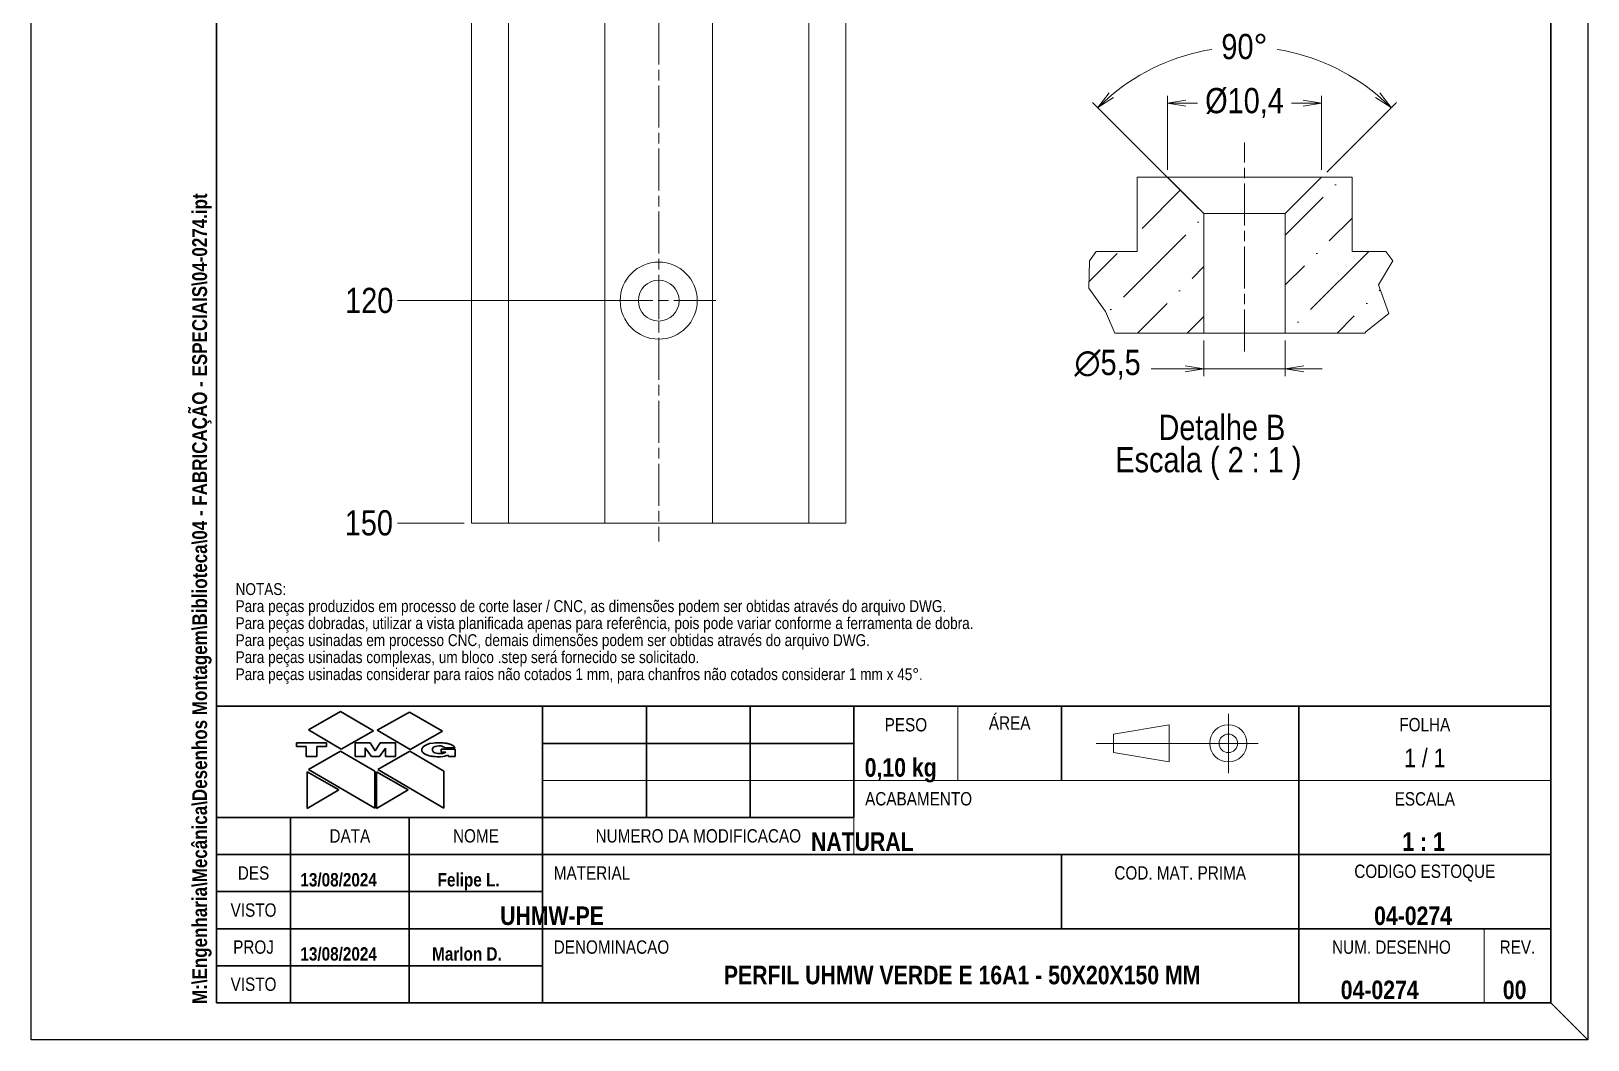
# Model space of a CAD drawing. Header units: millimetres. Extents: x 0 to 210, y 0 to 297.
# Drawn here: x 0 to 210, y 0 to 136.1 of the extents above; entities that cross this region are included whole.
import ezdxf
from ezdxf.enums import TextEntityAlignment as Align

# ---------------------------------------------------------------- set-up
doc = ezdxf.new("R2010")
doc.units = ezdxf.units.MM
doc.linetypes.add('CHAIN', pattern=[0.3543, 0.2362, -0.0295, 0.0591, -0.0295])
doc.layers.get('0').update_dxf_attribs({"lineweight": 25})
for name, color, linetype, lineweight in [('BORDA', 7, 'Continuous', 25), ('CONTORNO', 7, 'Continuous', 9), ('TMG - Bordas', 7, 'Continuous', 25), ('TMG - Simbolos', 7, 'Continuous', 18), ('TMG - Visível', 7, 'Continuous', 18)]:
    doc.layers.add(name, color=color, linetype=linetype, lineweight=lineweight)
for name, color, linetype, lineweight, true_color in [('TMG - Cota', 1, 'Continuous', 18, 0xff0000), ('TMG - Hachura', 7, 'Continuous', 9, 0xff8000), ('TMG - Laranja', 7, 'Continuous', 9, 0xf49800), ('TMG - Linha de Centro', 5, 'Continuous', 9, 0x0000ff), ('TMG - Linha de Quebra', 5, 'Continuous', 9, 0x0000ff), ('TMG - Marca de Centro', 5, 'Continuous', 9, 0x0000ff), ('TMG - Marrom', 7, 'Continuous', 9, 0x716f5f)]:
    doc.layers.add(name, color=color, linetype=linetype, lineweight=lineweight, true_color=true_color)
doc.styles.add('Estilo de texto113', font='')
doc.styles.add('Estilo de texto114', font='')
doc.styles.add('Estilo de texto118', font='')
doc.styles.add('Estilo de texto120', font='')
doc.styles.add('TMG - Cota', font='technic_.ttf')
doc.styles.add('TMG - Lista de Peças', font='technic_.ttf')
doc.styles.add('TMG - Tolerância', font='technic_.ttf')
doc.styles.get('Estilo de texto113').set_extended_font_data('Technic', bold=True)
doc.styles.get('Estilo de texto114').set_extended_font_data('Technic', bold=True)
doc.styles.get('Estilo de texto118').set_extended_font_data('Technic', bold=True)
doc.styles.get('Estilo de texto120').set_extended_font_data('Technic', bold=True)
doc.dimstyles.new('TMG - Cota', dxfattribs={"dimtxt": 3.4, "dimasz": 2.5, "dimexe": 1, "dimexo": 1, "dimgap": 0.8, "dimtad": 0, "dimtxsty": 'TMG - Cota', "dimblk": 'OPEN', "dimcen": 0.09, "dimdle": 10, "dimclrd": 256, "dimclre": 256, "dimclrt": 256, "dimadec": 0, "dimazin": 0, "dimtfac": 0.470588, "dimtmove": 0, "dimatfit": 3, "dimldrblk": 'Open-1', "dimfxl": 0, "dimtolj": 1, "dimtzin": 0, "dimlwd": -1, "dimlwe": -1, "dimarcsym": 0})
pattern_1 = [(45, (0, 0), (2.5257, 9.26089), [11.90625, -2.38125, 0, -2.38125])]

# ---------------------------------------------------------------- blocks, each defined once
blk = doc.blocks.new('Bordas BORDA A4')
at = {"layer": 'BORDA'}
for p, q in [((0, 0), (0, 297)), ((210, 297), (210, 0)), ((210, 0), (0, 0))]:
    blk.add_line(p, q, dxfattribs=at)
at = {"layer": 'BORDA', "lineweight": 30}
for p, q in [((25, 5), (25, 292)), ((205, 292), (205, 5)), ((205, 5), (25, 5))]:
    blk.add_line(p, q, dxfattribs=at)
at = {"layer": 'CONTORNO'}
for tag, p, height, style in [('STOCK_NUMBER_001', (7.21, 136.2), 4.5, 'Estilo de texto118'), ('FILENAME_AND_PATH_001', (23.73, 4.84), 2, 'Estilo de texto120')]:
    blk.add_attdef(tag, p, '', height=height, rotation=90, dxfattribs=dict(at, style=style))
blk = doc.blocks.new('Blocos de títulos LEGENDA TMG A4 A3')
at = {"layer": 'TMG - Bordas', "lineweight": 30}
blk.add_line((151.61, 80.53), (195.61, 80.53), dxfattribs=at)
at = {"layer": 'TMG - Laranja', "color": 30, "linetype": 'Continuous', "lineweight": 30, "true_color": 0xf49800}
for p, q in [((164.01, 92.36), (168.34, 94.82)), ((168.34, 94.82), (172.79, 92.22)), ((173.29, 92.29), (177.63, 94.75)), ((177.63, 94.75), (182.08, 92.16)), ((164.01, 92.36), (168.45, 89.76)), ((168.45, 89.76), (172.79, 92.22)), ((173.29, 92.29), (177.74, 89.69)), ((177.74, 89.69), (182.08, 92.16)), ((164.01, 87.01), (168.34, 89.47)), ((168.34, 89.47), (172.95, 86.79)), ((173.36, 87.01), (177.69, 89.47)), ((177.69, 89.47), (182.3, 86.79)), ((164.01, 87.01), (172.95, 81.81)), ((172.95, 86.79), (172.95, 81.81)), ((173.36, 87.01), (182.3, 81.81)), ((182.3, 86.79), (182.3, 81.81))]:
    blk.add_line(p, q, dxfattribs=at)
at = {"layer": 'TMG - Linha de Centro'}
for p, q in [((288.11, 94.53), (288.11, 86.53)), ((292.11, 90.53), (270.27, 90.53))]:
    blk.add_line(p, q, dxfattribs=at)
at = {"layer": 'TMG - Marrom', "color": 251, "linetype": 'Continuous', "lineweight": 30, "true_color": 0x716f5f}
for p, q in [((162.41, 90.58), (162.41, 90.12)), ((166.47, 90.58), (162.41, 90.58)), ((166.47, 90.09), (166.47, 90.58)), ((170.32, 88.77), (170.32, 90.58)), ((170.32, 90.58), (172.34, 90.58)), ((172.34, 90.58), (173.02, 89.53)), ((173.02, 89.53), (173.7, 90.58)), ((173.7, 90.58), (175.76, 90.58)), ((175.76, 88.77), (175.76, 90.58)), ((180.01, 90.38), (179.83, 90.29)), ((180.34, 90.49), (180.01, 90.38)), ((180.83, 90.57), (180.34, 90.49)), ((181.1, 90.58), (180.83, 90.57)), ((181.59, 90.61), (181.1, 90.58)), ((181.99, 90.62), (181.59, 90.61)), ((182.18, 90.6), (181.99, 90.62)), ((182.38, 90.57), (182.18, 90.6)), ((182.58, 90.55), (182.38, 90.57)), ((182.69, 90.53), (182.58, 90.55)), ((182.82, 90.51), (182.69, 90.53)), ((182.95, 90.46), (182.82, 90.51)), ((183.04, 90.44), (182.95, 90.46)), ((183.13, 90.42), (183.04, 90.44)), ((183.24, 90.38), (183.13, 90.42)), ((183.33, 90.33), (183.24, 90.38)), ((183.42, 90.29), (183.33, 90.33)), ((162.41, 90.12), (163.71, 90.12)), ((163.71, 90.12), (163.71, 88.77)), ((163.71, 88.77), (165.15, 88.77)), ((165.15, 88.77), (165.15, 90.09)), ((165.15, 90.09), (166.47, 90.09)), ((170.32, 88.77), (171.67, 88.77)), ((171.67, 88.77), (171.67, 89.91)), ((171.67, 89.91), (172.52, 88.77)), ((172.52, 88.77), (173.62, 88.77)), ((173.62, 88.77), (174.39, 89.87)), ((174.39, 89.87), (174.39, 88.77)), ((174.39, 88.77), (175.76, 88.77)), ((179.32, 89.76), (179.3, 89.67)), ((179.3, 89.67), (179.32, 89.54)), ((179.39, 89.91), (179.32, 89.76)), ((179.32, 89.54), (179.39, 89.36)), ((179.5, 90.07), (179.39, 89.91)), ((179.39, 89.36), (179.48, 89.25)), ((179.48, 89.25), (179.65, 89.12)), ((179.68, 90.21), (179.5, 90.07)), ((179.65, 89.12), (179.85, 89.01)), ((179.83, 90.29), (179.68, 90.21)), ((179.85, 89.01), (179.96, 88.97)), ((179.96, 88.97), (180.12, 88.92)), ((180.12, 88.92), (180.31, 88.86)), ((180.31, 88.86), (180.49, 88.81)), ((180.49, 88.81), (180.69, 88.79)), ((180.69, 88.79), (180.84, 88.77)), ((180.73, 89.72), (180.75, 89.8)), ((180.73, 89.61), (180.73, 89.72)), ((180.75, 89.52), (180.73, 89.61)), ((180.75, 89.8), (180.8, 89.91)), ((180.82, 89.43), (180.75, 89.52)), ((180.8, 89.91), (180.86, 89.98)), ((180.89, 89.36), (180.82, 89.43)), ((180.84, 88.77), (181.11, 88.75)), ((180.86, 89.98), (180.97, 90.07)), ((180.97, 89.3), (180.89, 89.36)), ((180.97, 90.07), (181.11, 90.11)), ((181.08, 89.25), (180.97, 89.3)), ((181.24, 89.21), (181.08, 89.25)), ((181.11, 90.11), (181.33, 90.16)), ((181.11, 88.75), (181.33, 88.73)), ((181.46, 89.17), (181.24, 89.21)), ((181.33, 90.16), (181.63, 90.18)), ((181.33, 88.73), (181.41, 88.73)), ((181.41, 88.73), (181.63, 88.73)), ((181.68, 89.14), (181.46, 89.17)), ((181.63, 90.18), (181.9, 90.18)), ((181.63, 88.73), (181.85, 88.73)), ((181.81, 89.14), (181.68, 89.14)), ((181.94, 89.14), (181.81, 89.14)), ((181.85, 88.73), (182.21, 88.77)), ((181.9, 90.18), (182.01, 90.16)), ((181.92, 89.74), (181.92, 89.36)), ((183.81, 89.74), (181.92, 89.74)), ((181.92, 89.36), (182.54, 89.36)), ((182.1, 89.17), (181.94, 89.14)), ((182.01, 90.16), (182.12, 90.11)), ((182.23, 89.19), (182.1, 89.17)), ((182.12, 90.11), (182.21, 90.08)), ((182.21, 90.08), (182.32, 90)), ((182.21, 88.77), (182.43, 88.79)), ((182.36, 89.23), (182.23, 89.19)), ((182.32, 90), (182.38, 89.91)), ((182.45, 89.28), (182.36, 89.23)), ((182.38, 89.91), (183.75, 89.91)), ((182.43, 88.79), (182.69, 88.88)), ((182.54, 89.36), (182.45, 89.28)), ((182.69, 88.88), (182.87, 88.95)), ((182.87, 88.95), (182.89, 88.77)), ((182.89, 88.77), (183.81, 88.77)), ((183.48, 90.25), (183.42, 90.29)), ((183.55, 90.2), (183.48, 90.25)), ((183.64, 90.13), (183.55, 90.2)), ((183.68, 90.07), (183.64, 90.13)), ((183.72, 90), (183.68, 90.07)), ((183.75, 89.96), (183.72, 90)), ((183.75, 89.91), (183.75, 89.96)), ((183.81, 88.77), (183.81, 89.74)), ((163.83, 86.68), (163.83, 81.73)), ((168.12, 84.26), (163.83, 86.68)), ((173.18, 86.68), (173.18, 81.73)), ((177.47, 84.26), (173.18, 86.68)), ((163.83, 81.73), (168.12, 84.26)), ((173.18, 81.73), (177.47, 84.26))]:
    blk.add_line(p, q, dxfattribs=at)
at = {"layer": 'TMG - Simbolos', "lineweight": 30}
for p, q in [((151.61, 95.53), (331.61, 95.53)), ((151.61, 55.53), (151.61, 95.53)), ((195.61, 95.53), (195.61, 55.53)), ((209.61, 95.53), (209.61, 80.53)), ((223.61, 95.53), (223.61, 80.53)), ((237.61, 95.53), (237.61, 80.53)), ((265.61, 95.53), (265.61, 85.53)), ((297.61, 95.53), (297.61, 55.53)), ((331.61, 95.53), (331.61, 55.53)), ((195.61, 90.53), (237.61, 90.53)), ((161.61, 80.53), (161.61, 55.53)), ((177.61, 80.53), (177.61, 55.53)), ((195.61, 80.53), (237.61, 80.53)), ((151.61, 75.53), (195.61, 75.53)), ((195.61, 75.53), (331.61, 75.53)), ((265.61, 75.53), (265.61, 65.53)), ((151.61, 70.53), (195.61, 70.53)), ((151.61, 65.53), (195.61, 65.53)), ((195.61, 65.53), (331.61, 65.53)), ((151.61, 60.53), (195.61, 60.53)), ((331.61, 55.53), (151.61, 55.53))]:
    blk.add_line(p, q, dxfattribs=at)
at = {"layer": 'TMG - Simbolos'}
for p, q in [((251.61, 95.53), (251.61, 85.53)), ((272.61, 91.78), (280.11, 93.03)), ((280.11, 93.03), (280.11, 88.03)), ((272.61, 89.28), (272.61, 91.78)), ((280.11, 88.03), (272.61, 89.28)), ((195.61, 85.53), (237.61, 85.53)), ((251.61, 85.53), (237.61, 85.53)), ((251.61, 85.53), (265.61, 85.53)), ((265.61, 85.53), (331.61, 85.53)), ((237.61, 80.53), (237.61, 75.53)), ((322.61, 65.53), (322.61, 55.53))]:
    blk.add_line(p, q, dxfattribs=at)
at = {"layer": 'TMG - Simbolos', "color": 7}
blk.add_line((331.61, 55.53), (336.61, 50.53), dxfattribs=at)
at = {"layer": 'TMG - Simbolos'}
for radius in [2.5, 1.25]:
    blk.add_circle((288.11, 90.53), radius, dxfattribs=at)
at = {"layer": 'TMG - Simbolos', "char_height": 1.8, "style": 'TMG - Tolerância'}
for s, insert, attachment_point in [('\\fTechnic|b0|i0;{\\H1.8000;ÁREA}', (258.61, 93.28), 5), ('\\fTechnic|b0|i0;{\\H1.8000;PESO}', (244.61, 93.03), 5), ('\\fTechnic|b0|i0;{\\H1.8000;FOLHA}', (314.61, 93.04), 5), ('\\fTechnic|b0|i0;{\\H1.8000;ACABAMENTO}', (239.11, 83.04), 4), ('\\fTechnic|b0|i0;{\\H1.8000;ESCALA}', (314.61, 83.03), 5), ('\\fTechnic|b0|i0;{\\H1.8000;DATA}', (169.61, 78.04), 5), ('\\fTechnic|b0|i0;{\\H1.8000;NOME}', (186.61, 78.04), 5), ('\\fTechnic|b0|i0;{\\H1.8000;NUMERO DA MODIFICACAO}', (216.61, 78.04), 5), ('\\fTechnic|b0|i0;{\\H1.8000;COD. MAT. PRIMA}', (281.61, 73.04), 5), ('\\fTechnic|b0|i0;{\\H1.8000;CODIGO ESTOQUE}', (314.61, 73.03), 5), ('\\fTechnic|b0|i0;{\\H1.8000;VISTO}', (156.61, 68.03), 5), ('\\fTechnic|b0|i0;{\\H1.8000;DENOMINACAO}', (197.11, 63.04), 4), ('\\fTechnic|b0|i0;{\\H1.8000;NUM. DESENHO}', (310.11, 63.03), 5), ('\\fTechnic|b0|i0;{\\H1.8000;REV.}', (327.11, 63.05), 5)]:
    blk.add_mtext(s, dxfattribs=dict(at, insert=insert, attachment_point=attachment_point))
at = {"layer": 'TMG - Simbolos', "style": 'TMG - Tolerância'}
for s, insert, char_height, width, attachment_point in [('\\fTechnic|b0|i0;{\\H2.5000;1 / 1}', (314.61, 88.55), 2.5, 40.009, 5), ('\\fTechnic|b0|i0;{\\H1.8000;DES}', (156.61, 73.03), 1.8, 6.6594, 5), ('\\fTechnic|b0|i0;{\\H1.8000;MATERIAL}', (197.11, 73.04), 1.8, 12.5739, 4), ('\\fTechnic|b0|i0;{\\H1.8000;PROJ}', (156.61, 63.04), 1.8, 6.6594, 5), ('\\fTechnic|b0|i0;{\\H1.8000;VISTO}', (156.61, 58.03), 1.8, 7.058, 5)]:
    blk.add_mtext(s, dxfattribs=dict(at, insert=insert, char_height=char_height, width=width, attachment_point=attachment_point))
at = {"layer": 'TMG - Simbolos'}
for tag, height, style, p in [('RLM_3', 1.8, 'Estilo de texto114', (202.61, 93.03)), ('RLM_6', 1.8, 'Estilo de texto114', (216.61, 93.03)), ('RLM_9', 1.8, 'Estilo de texto114', (230.61, 93.03)), ('ÁREA', 2.5, 'Estilo de texto113', (258.61, 88.53)), ('RLM_2', 1.8, 'Estilo de texto114', (202.61, 88.03)), ('RLM_5', 1.8, 'Estilo de texto114', (216.61, 88.03)), ('RLM_8', 1.8, 'Estilo de texto114', (230.61, 88.03)), ('RLM_1', 1.8, 'Estilo de texto114', (202.61, 83.03)), ('RLM_4', 1.8, 'Estilo de texto114', (216.61, 83.03)), ('RLM_7', 1.8, 'Estilo de texto114', (230.61, 83.03)), ('MATERIAL', 2.5, 'Estilo de texto113', (197.61, 68.53))]:
    blk.add_attdef(tag, text='', height=height, dxfattribs=dict(at, style=style)).set_placement(p, align=Align.TOP_CENTER)
for tag, p, height, style in [('MASS\\P2;_001', (239.05, 86.03), 2.5, 'Estilo de texto113'), ('ACABAMENTO_001', (231.82, 76.03), 2.5, 'Estilo de texto113'), ('Initial_View_Scale_001', (311.58, 76.03), 2.5, 'Estilo de texto113'), ('CHECKED_DATE_001', (162.93, 71.23), 1.8, 'Estilo de texto114'), ('DESIGNER_001', (181.44, 71.23), 1.8, 'Estilo de texto114'), ('MATERIAL_001', (189.88, 66.03), 2.5, 'Estilo de texto113'), ('STOCK_NUMBER_001', (307.77, 66.03), 2.5, 'Estilo de texto113'), ('ENG_APPROVAL_DATE_001', (162.93, 61.23), 1.8, 'Estilo de texto114'), ('PROJECT_001', (180.7, 61.23), 1.8, 'Estilo de texto114'), ('DESCRIPTION_001', (220.05, 58.03), 2.5, 'Estilo de texto113'), ('PART_NUMBER_001', (303.27, 56.03), 2.5, 'Estilo de texto113'), ('REVISION_NUMBER_001', (325.14, 56.03), 2.5, 'Estilo de texto113')]:
    blk.add_attdef(tag, p, '', height=height, dxfattribs=dict(at, style=style))
blk = doc.blocks.new('*D33')
at = {"layer": 'Defpoints', "color": 0, "transparency": 16777216}
for p in [(59.41, 219.72), (49.41, 69.72), (59.41, 69.72)]:
    blk.add_point(p, dxfattribs=at)
at = {"layer": 'TMG - Cota', "transparency": 16777216}
blk.add_line((58.41, 69.72), (49.41, 69.72), dxfattribs=at)
at = {"layer": 'TMG - Cota', "transparency": 16777216, "insert": (45.56, 69.72), "char_height": 3.4, "attachment_point": 5, "style": 'TMG - Cota'}
blk.add_mtext('\\A1;150', dxfattribs=at)
blk = doc.blocks.new('_Open')
at = {"color": 0, "linetype": 'ByBlock', "lineweight": -2}
for p, q in [((-1, 0.167), (0, 0)), ((-1, -0.167), (0, 0)), ((0, 0), (-1, 0))]:
    blk.add_line(p, q, dxfattribs=at)
blk = doc.blocks.new('Open-1')
at = {"color": 0}
for p, q in [((0, 0), (-1, 0.25)), ((-1, 0), (0, 0)), ((-1, -0.25), (0, 0))]:
    blk.add_line(p, q, dxfattribs=at)
blk = doc.blocks.new('*D34')
at = {"layer": 'Defpoints', "color": 0, "transparency": 16777216}
for p in [(59.41, 219.72), (49.41, 99.72), (84.66, 99.72)]:
    blk.add_point(p, dxfattribs=at)
at = {"layer": 'TMG - Cota', "transparency": 16777216}
blk.add_line((83.66, 99.72), (49.41, 99.72), dxfattribs=at)
at = {"layer": 'TMG - Cota', "transparency": 16777216, "insert": (45.61, 99.72), "char_height": 3.4, "attachment_point": 5, "style": 'TMG - Cota'}
blk.add_mtext('\\A1;120', dxfattribs=at)
blk = doc.blocks.new('*D38')
at = {"layer": 'Defpoints', "color": 0, "transparency": 16777216}
for p in [(158.18, 95.35), (169.18, 95.35), (169.18, 90.52)]:
    blk.add_point(p, dxfattribs=at)
at = {"layer": 'TMG - Cota', "transparency": 16777216}
for p, q in [((158.18, 94.35), (158.18, 89.52)), ((169.18, 94.35), (169.18, 89.52)), ((155.68, 90.52), (151.1, 90.52)), ((169.18, 90.52), (158.18, 90.52)), ((171.68, 90.52), (174.18, 90.52))]:
    blk.add_line(p, q, dxfattribs=at)
at = {"layer": 'TMG - Cota', "transparency": 16777216, "xscale": 2.5, "yscale": 2.5, "zscale": 2.5}
blk.add_blockref('_Open', (158.18, 90.52), dxfattribs=at)
at = {"layer": 'TMG - Cota', "transparency": 16777216, "xscale": 2.5, "yscale": 2.5, "zscale": 2.5, "rotation": 180}
blk.add_blockref('_Open', (169.18, 90.52), dxfattribs=at)
at = {"layer": 'TMG - Cota', "transparency": 16777216, "insert": (145.21, 93.08), "char_height": 3.4, "attachment_point": 2, "style": 'TMG - Cota'}
blk.add_mtext('\\A1;{\\fAIGDT|b0|i0;\\ln}\\fTechnic|b0|i0;{\\H3.4000;5,5}', dxfattribs=at)
blk = doc.blocks.new('*D39')
at = {"layer": 'Defpoints', "color": 0, "transparency": 16777216}
for p in [(174.08, 126.35), (153.28, 116.35), (174.08, 116.35)]:
    blk.add_point(p, dxfattribs=at)
at = {"layer": 'TMG - Cota', "transparency": 16777216}
for p, q in [((153.28, 117.35), (153.28, 127.35)), ((155.78, 126.35), (157.36, 126.35)), ((171.58, 126.35), (170.01, 126.35)), ((174.08, 117.35), (174.08, 127.35))]:
    blk.add_line(p, q, dxfattribs=at)
at = {"layer": 'TMG - Cota', "transparency": 16777216, "xscale": 2.5, "yscale": 2.5, "zscale": 2.5, "rotation": 180}
blk.add_blockref('_Open', (153.28, 126.35), dxfattribs=at)
at = {"layer": 'TMG - Cota', "transparency": 16777216, "xscale": 2.5, "yscale": 2.5, "zscale": 2.5}
blk.add_blockref('_Open', (174.08, 126.35), dxfattribs=at)
at = {"layer": 'TMG - Cota', "transparency": 16777216, "insert": (163.68, 128.4), "char_height": 3.4, "attachment_point": 2, "style": 'TMG - Cota'}
blk.add_mtext('\\A1;\\fTechnic|b0|i0;{\\H3.4000;Ø10,4}', dxfattribs=at)
blk = doc.blocks.new('*D40')
at = {"layer": 'Defpoints', "color": 0, "transparency": 16777216}
for p in [(170.93, 133), (174.08, 116.35), (158.18, 111.45), (163.68, 105.95)]:
    blk.add_point(p, dxfattribs=at)
at = {"layer": 'TMG - Cota', "transparency": 16777216}
for p, q in [((157.48, 112.16), (143.18, 126.46)), ((174.79, 117.06), (184.19, 126.46))]:
    blk.add_line(p, q, dxfattribs=at)
for start, end in [(99.0438, 129.8826), (50.1174, 80.9562)]:
    blk.add_arc((163.68, 105.95), 28, start, end, dxfattribs=at)
at = {"layer": 'TMG - Cota', "transparency": 16777216, "xscale": 2.5, "yscale": 2.5, "zscale": 2.5}
for p, rotation in [((143.88, 125.75), 222.4413023123372), ((183.48, 125.75), 317.5586976876631)]:
    blk.add_blockref('_Open', p, dxfattribs=dict(at, rotation=rotation))
at = {"layer": 'TMG - Cota', "transparency": 16777216, "insert": (163.68, 135.69), "char_height": 3.4, "attachment_point": 2, "style": 'TMG - Cota'}
blk.add_mtext('\\A1;90°', dxfattribs=at)

msp = doc.modelspace()

# ---------------------------------------------------------------- hatches: boundary and pattern name
at = {"layer": 'TMG - Hachura'}
h = msp.add_hatch(dxfattribs=at)
h.set_pattern_fill('ANSI36', color=256, scale=38.1, style=0)
h.set_pattern_definition(pattern_1)
h.paths.add_polyline_path([(146.195, 95.35), (144.924, 98.27), (142.66, 101.377), (142.752, 105.07), (143.666, 106.35), (149.184, 106.35), (149.184, 116.35), (153.284, 116.35), (158.184, 111.45), (158.184, 95.35)])
h = msp.add_hatch(dxfattribs=at)
h.set_pattern_fill('ANSI36', color=256, scale=38.1, style=0)
h.set_pattern_definition(pattern_1)
h.paths.add_polyline_path([(182.763, 106.35), (183.709, 105.07), (181.763, 101.869), (183.135, 97.963), (180.108, 95.544), (179.921, 95.35), (169.184, 95.35), (169.184, 111.45), (174.084, 116.35), (178.184, 116.35), (178.184, 106.35)])

# ---------------------------------------------------------------- linework, layer by layer
at = {"layer": 'TMG - Linha de Centro', "linetype": 'CHAIN', "ltscale": 23.990969}
for p, q in [((84.66, 222.219), (84.66, 67.219)), ((163.684, 92.85), (163.684, 121.059))]:
    msp.add_line(p, q, dxfattribs=at)
at = {"layer": 'TMG - Linha de Quebra'}
for p, q in [((142.66, 101.377), (142.752, 105.07)), ((142.752, 105.07), (143.666, 106.35)), ((183.709, 105.07), (181.763, 101.869)), ((182.763, 106.35), (183.709, 105.07)), ((144.924, 98.27), (142.66, 101.377)), ((181.763, 101.869), (183.135, 97.963)), ((146.195, 95.35), (144.924, 98.27)), ((183.135, 97.963), (180.108, 95.544)), ((180.108, 95.544), (179.921, 95.35))]:
    msp.add_line(p, q, dxfattribs=at)
at = {"layer": 'TMG - Marca de Centro', "linetype": 'CHAIN', "ltscale": 5.555937}
msp.add_line((84.66, 102.219), (84.66, 97.219), dxfattribs=at)
at = {"layer": 'TMG - Marca de Centro', "linetype": 'CHAIN', "ltscale": 23.990969}
msp.add_line((92.36, 99.719), (76.96, 99.719), dxfattribs=at)
at = {"layer": 'TMG - Visível'}
for p, q in [((59.41, 219.719), (59.41, 69.719)), ((64.41, 219.719), (64.41, 69.719)), ((77.41, 219.719), (77.41, 69.719)), ((91.91, 219.719), (91.91, 69.719)), ((104.91, 219.719), (104.91, 69.719)), ((109.91, 219.719), (109.91, 69.719)), ((153.284, 116.35), (149.184, 116.35)), ((149.184, 116.35), (149.184, 106.35)), ((158.184, 111.45), (153.284, 116.35)), ((153.284, 116.35), (174.084, 116.35)), ((174.084, 116.35), (169.184, 111.45)), ((178.184, 116.35), (174.084, 116.35)), ((178.184, 106.35), (178.184, 116.35)), ((158.184, 95.35), (158.184, 111.45)), ((169.184, 111.45), (158.184, 111.45)), ((169.184, 111.45), (169.184, 95.35)), ((149.184, 106.35), (143.666, 106.35)), ((182.763, 106.35), (178.184, 106.35)), ((146.195, 95.35), (158.184, 95.35)), ((169.184, 95.35), (158.184, 95.35)), ((169.184, 95.35), (179.921, 95.35)), ((64.41, 69.719), (59.41, 69.719)), ((77.41, 69.719), (64.41, 69.719)), ((91.91, 69.719), (77.41, 69.719)), ((104.91, 69.719), (91.91, 69.719)), ((109.91, 69.719), (104.91, 69.719))]:
    msp.add_line(p, q, dxfattribs=at)
for radius in [5.2, 2.75]:
    msp.add_circle((84.66, 99.719), radius, dxfattribs=at)

# ---------------------------------------------------------------- block references
ref = msp.add_blockref('Bordas BORDA A4', (0, 0))
ref.add_attrib('FILENAME_AND_PATH_001', 'M:\\Engenharia\\Mecânica\\Desenhos Montagem\\Biblioteca\\04 - FABRICAÇÃO - ESPECIAIS\\04-0274.ipt', (23.731, 4.838), dxfattribs={"layer": 'CONTORNO', "height": 2, "rotation": 90, "style": 'Estilo de texto120'})
msp.add_blockref('Blocos de títulos LEGENDA TMG A4 A3', (-126.608, -50.534)).add_auto_attribs({'PART_NUMBER_001': '04-0274', 'STOCK_NUMBER_001': '04-0274', 'Initial_View_Scale_001': '1 : 1', 'MATERIAL_001': 'UHMW-PE', 'DESCRIPTION_001': 'PERFIL UHMW VERDE E 16A1 - 50X20X150 MM', 'DESIGNER_001': 'Felipe L.', 'PROJECT_001': 'Marlon D.', 'CHECKED_DATE_001': '13/08/2024', 'ENG_APPROVAL_DATE_001': '13/08/2024', 'REVISION_NUMBER_001': '00', 'MASS\\P2;_001': '0,10 kg', 'ACABAMENTO_001': 'NATURAL'})

# ---------------------------------------------------------------- texts
at = {"layer": 'TMG - Simbolos', "char_height": 3.4, "attachment_point": 7, "style": 'TMG - Cota'}
for s, insert in [('Detalhe B', (152.081, 80.875)), ('Escala ( 2 : 1 )', (146.258, 75.54))]:
    msp.add_mtext(s, dxfattribs=dict(at, insert=insert))
at = {"layer": 'TMG - Simbolos', "insert": (27.583, 48.037), "char_height": 1.6, "width": 134.41698, "attachment_point": 7, "line_spacing_factor": 0.860529, "style": 'TMG - Lista de Peças'}
msp.add_mtext('\\fTechnic|b0|i0;{\\H1.6000;NOTAS: \\P}\\fTechnic|b0|i0;{\\H1.6000;Para peças produzidos em processo de corte laser / CNC, as dimensões podem ser obtidas através do arquivo DWG.\\P}\\fTechnic|b0|i0;{\\H1.6000;Para peças dobradas, utilizar a vista planificada apenas para referência, pois pode variar conforme a ferramenta de dobra.\\P}\\fTechnic|b0|i0;{\\H1.6000;Para peças usinadas em processo CNC, demais dimensões podem ser obtidas através do arquivo DWG.\\P}\\fTechnic|b0|i0;{\\H1.6000;Para peças usinadas complexas, um bloco .step será fornecido se solicitado.\\P}\\fTechnic|b0|i0;{\\H1.6000;Para peças usinadas considerar para raios não cotados 1 mm, para chanfros não cotados considerar 1 mm x 45°.}', dxfattribs=at)

# ---------------------------------------------------------------- dimensions: what is measured, and where the dimension line sits
at = {"layer": 'TMG - Cota'}
for feature_location, offset, picture, middle in [((59.41, 69.719), (-10, 0), '*D33', (45.558, 69.719)), ((84.66, 99.719), (-35.25, 0), '*D34', (45.611, 99.719))]:
    dim = msp.add_ordinate_dim(feature_location=feature_location, offset=offset, dtype=0, origin=(59.41, 219.719), dimstyle='TMG - Cota', override={"dimgap": 0.8, "dimtad": 0, "dimdec": 2, "dimtol": 0, "dimlim": 0, "dimtp": 0, "dimtm": 0, "dimtdec": 2}, dxfattribs=at)
    dim.commit()
    dim.dimension.update_dxf_attribs({"geometry": picture, "text_midpoint": middle})
dim = msp.add_angular_dim_3p(base=(170.931, 132.996), center=(163.684, 105.95), p1=(174.084, 116.35), p2=(158.184, 111.45), dimstyle='TMG - Cota', override={"dimgap": 0.8, "dimadec": 0, "dimtol": 0, "dimlim": 0, "dimtp": 0, "dimtm": 0, "dimtdec": 2}, dxfattribs=at)
dim.commit()
dim.dimension.update_dxf_attribs({"geometry": '*D40', "text_midpoint": (163.684, 133.95), "dimtype": 165})
dim = msp.add_linear_dim(base=(174.084, 126.35), p1=(153.284, 116.35), p2=(174.084, 116.35), angle=180, text='\\fTechnic|b0|i0;{\\H3.4000;Ø<>}', dimstyle='TMG - Cota', override={"dimgap": 0.8, "dimdec": 2, "dimlfac": 0.5, "dimtol": 0, "dimlim": 0, "dimtp": 0, "dimtm": 0, "dimtdec": 2, "dimtofl": 0, "dimatfit": 1}, dxfattribs=at)
dim.commit()
dim.dimension.update_dxf_attribs({"geometry": '*D39', "text_midpoint": (163.684, 126.35), "dimtype": 160})
dim = msp.add_linear_dim(base=(169.184, 90.519), p1=(158.184, 95.35), p2=(169.184, 95.35), text='{\\fAIGDT|b0|i0;\\ln}\\fTechnic|b0|i0;{\\H3.4000;<>}', dimstyle='TMG - Cota', override={"dimgap": 0.8, "dimdec": 2, "dimlfac": 0.5, "dimtol": 0, "dimlim": 0, "dimtp": 0, "dimtm": 0, "dimtdec": 2, "dimtofl": 1, "dimatfit": 1}, dxfattribs=at)
dim.commit()
dim.dimension.update_dxf_attribs({"geometry": '*D38', "text_midpoint": (145.21, 90.519), "dimtype": 160})

doc.saveas('drawing.dxf')
